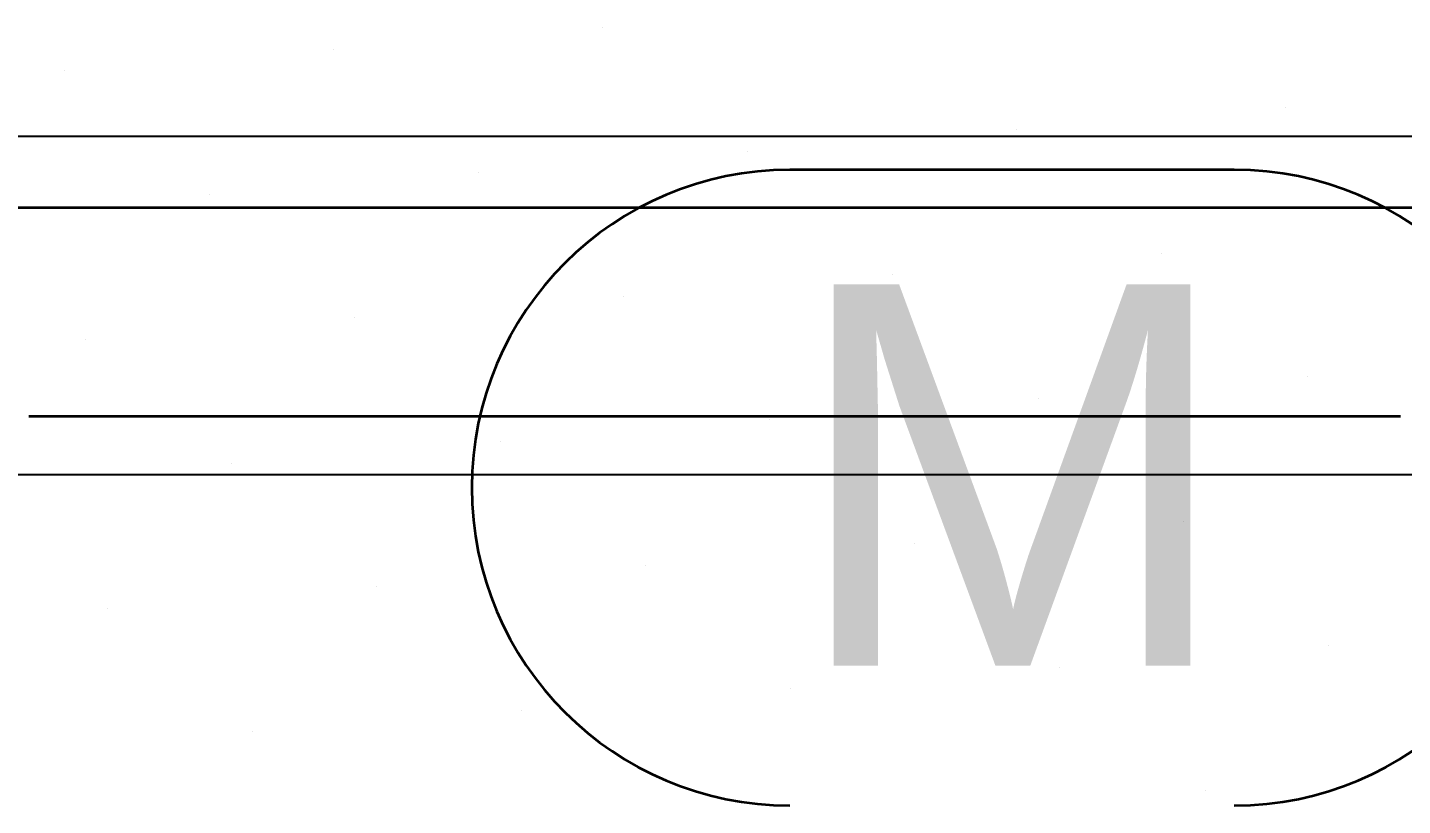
# Model space of a CAD drawing. Header units: centimetres. Extents: x 0.3 to 84.3, y 0.3 to 59.7.
# Drawn here: x 41.159 to 41.879, y 19.301 to 19.709 of the extents above; entities that cross this region are included whole.
import ezdxf

# ---------------------------------------------------------------- set-up
doc = ezdxf.new("R2010")
doc.units = ezdxf.units.CM
doc.linetypes.add('AUSGEZOGEN', pattern=[0])
doc.linetypes.add('PHANTOM', pattern=[63.5, 31.75, -6.35, 6.35, -6.35, 6.35, -6.35])
for name, color, linetype, lineweight in [('Ausbau Raeume', 7, 'AUSGEZOGEN', 35), ('Decke', 7, 'AUSGEZOGEN', 35), ('Deckendaemmung', 7, 'AUSGEZOGEN', 25), ('Fenster', 7, 'AUSGEZOGEN', 35), ('Rolladen', 7, 'AUSGEZOGEN', 25)]:
    doc.layers.add(name, color=color, linetype=linetype, lineweight=lineweight)
doc.layers.add('Elektro Text', color=7, linetype='AUSGEZOGEN', lineweight=35, true_color=0x656565)
doc.styles.add('ARIAL', font='ARIAL.TTF')

msp = doc.modelspace()

# ---------------------------------------------------------------- linework, layer by layer
at = {"layer": 'Ausbau Raeume', "color": 254, "linetype": 'AUSGEZOGEN', "lineweight": 35}
msp.add_line((41.87817, 19.5046), (41.15961, 19.5046), dxfattribs=at)
at = {"layer": 'Decke', "color": 96, "linetype": 'PHANTOM', "lineweight": 35, "true_color": 0x006e00}
msp.add_line((46.75, 19.614), (31.66, 19.614), dxfattribs=at)
at = {"layer": 'Deckendaemmung', "color": 211, "linetype": 'AUSGEZOGEN', "lineweight": 25, "true_color": 0xff70ff}
for p, q in [((41.45997, 19.70859), (41.45997, 19.70859)), ((41.31903, 19.69725), (41.31903, 19.69725)), ((41.17808, 19.68591), (41.17808, 19.68591)), ((41.818, 19.66647), (41.818, 19.66647)), ((41.67706, 19.65513), (41.67706, 19.65513)), ((41.53612, 19.64379), (41.53612, 19.64379)), ((41.39517, 19.63245), (41.39517, 19.63245)), ((41.25423, 19.62111), (41.25423, 19.62111)), ((41.7532, 19.59033), (41.7532, 19.59033)), ((41.61226, 19.57899), (41.61226, 19.57899)), ((41.47131, 19.56765), (41.47131, 19.56765)), ((41.33037, 19.55631), (41.33037, 19.55631)), ((41.18942, 19.54497), (41.18942, 19.54497)), ((41.82934, 19.52552), (41.82934, 19.52552)), ((41.6884, 19.51418), (41.6884, 19.51418)), ((41.54746, 19.50284), (41.54746, 19.50284)), ((41.40651, 19.4915), (41.40651, 19.4915)), ((41.26557, 19.48016), (41.26557, 19.48016)), ((41.76454, 19.44938), (41.76454, 19.44938)), ((41.6236, 19.43804), (41.6236, 19.43804)), ((41.6236, 19.43804), (41.6236, 19.43804)), ((41.48265, 19.4267), (41.48265, 19.4267)), ((41.34171, 19.41536), (41.34171, 19.41536)), ((41.20076, 19.40402), (41.20076, 19.40402)), ((41.84068, 19.38458), (41.84068, 19.38458)), ((41.69974, 19.37324), (41.69974, 19.37324)), ((41.5588, 19.3619), (41.5588, 19.3619)), ((41.41785, 19.35056), (41.41785, 19.35056)), ((41.27691, 19.33922), (41.27691, 19.33922)), ((41.77588, 19.30844), (41.77588, 19.30844))]:
    msp.add_line(p, q, dxfattribs=at)
at = {"layer": 'Elektro Text', "color": 40, "linetype": 'AUSGEZOGEN', "lineweight": 35}
msp.add_line((41.79107, 19.634), (41.55833, 19.634), dxfattribs=at)
for centre, start, end in [((41.55833, 19.46733), 90, 270), ((41.79107, 19.46733), 270, 90)]:
    msp.add_arc(centre, 0.16667, start, end, dxfattribs=at)
at = {"layer": 'Fenster', "color": 7, "linetype": 'AUSGEZOGEN', "lineweight": 25}
msp.add_line((44.74, 19.6514), (38.61, 19.6514), dxfattribs=at)
at = {"layer": 'Rolladen', "color": 7, "linetype": 'PHANTOM', "lineweight": 25}
msp.add_line((44.74, 19.474), (38.6094, 19.474), dxfattribs=at)

# ---------------------------------------------------------------- texts
at = {"layer": 'Elektro Text', "color": 40, "linetype": 'AUSGEZOGEN', "lineweight": 35, "insert": (41.55833, 19.374), "char_height": 0.2, "width": 0.1, "attachment_point": 7, "style": 'ARIAL'}
msp.add_mtext('M', dxfattribs=at)

doc.saveas('drawing.dxf')
